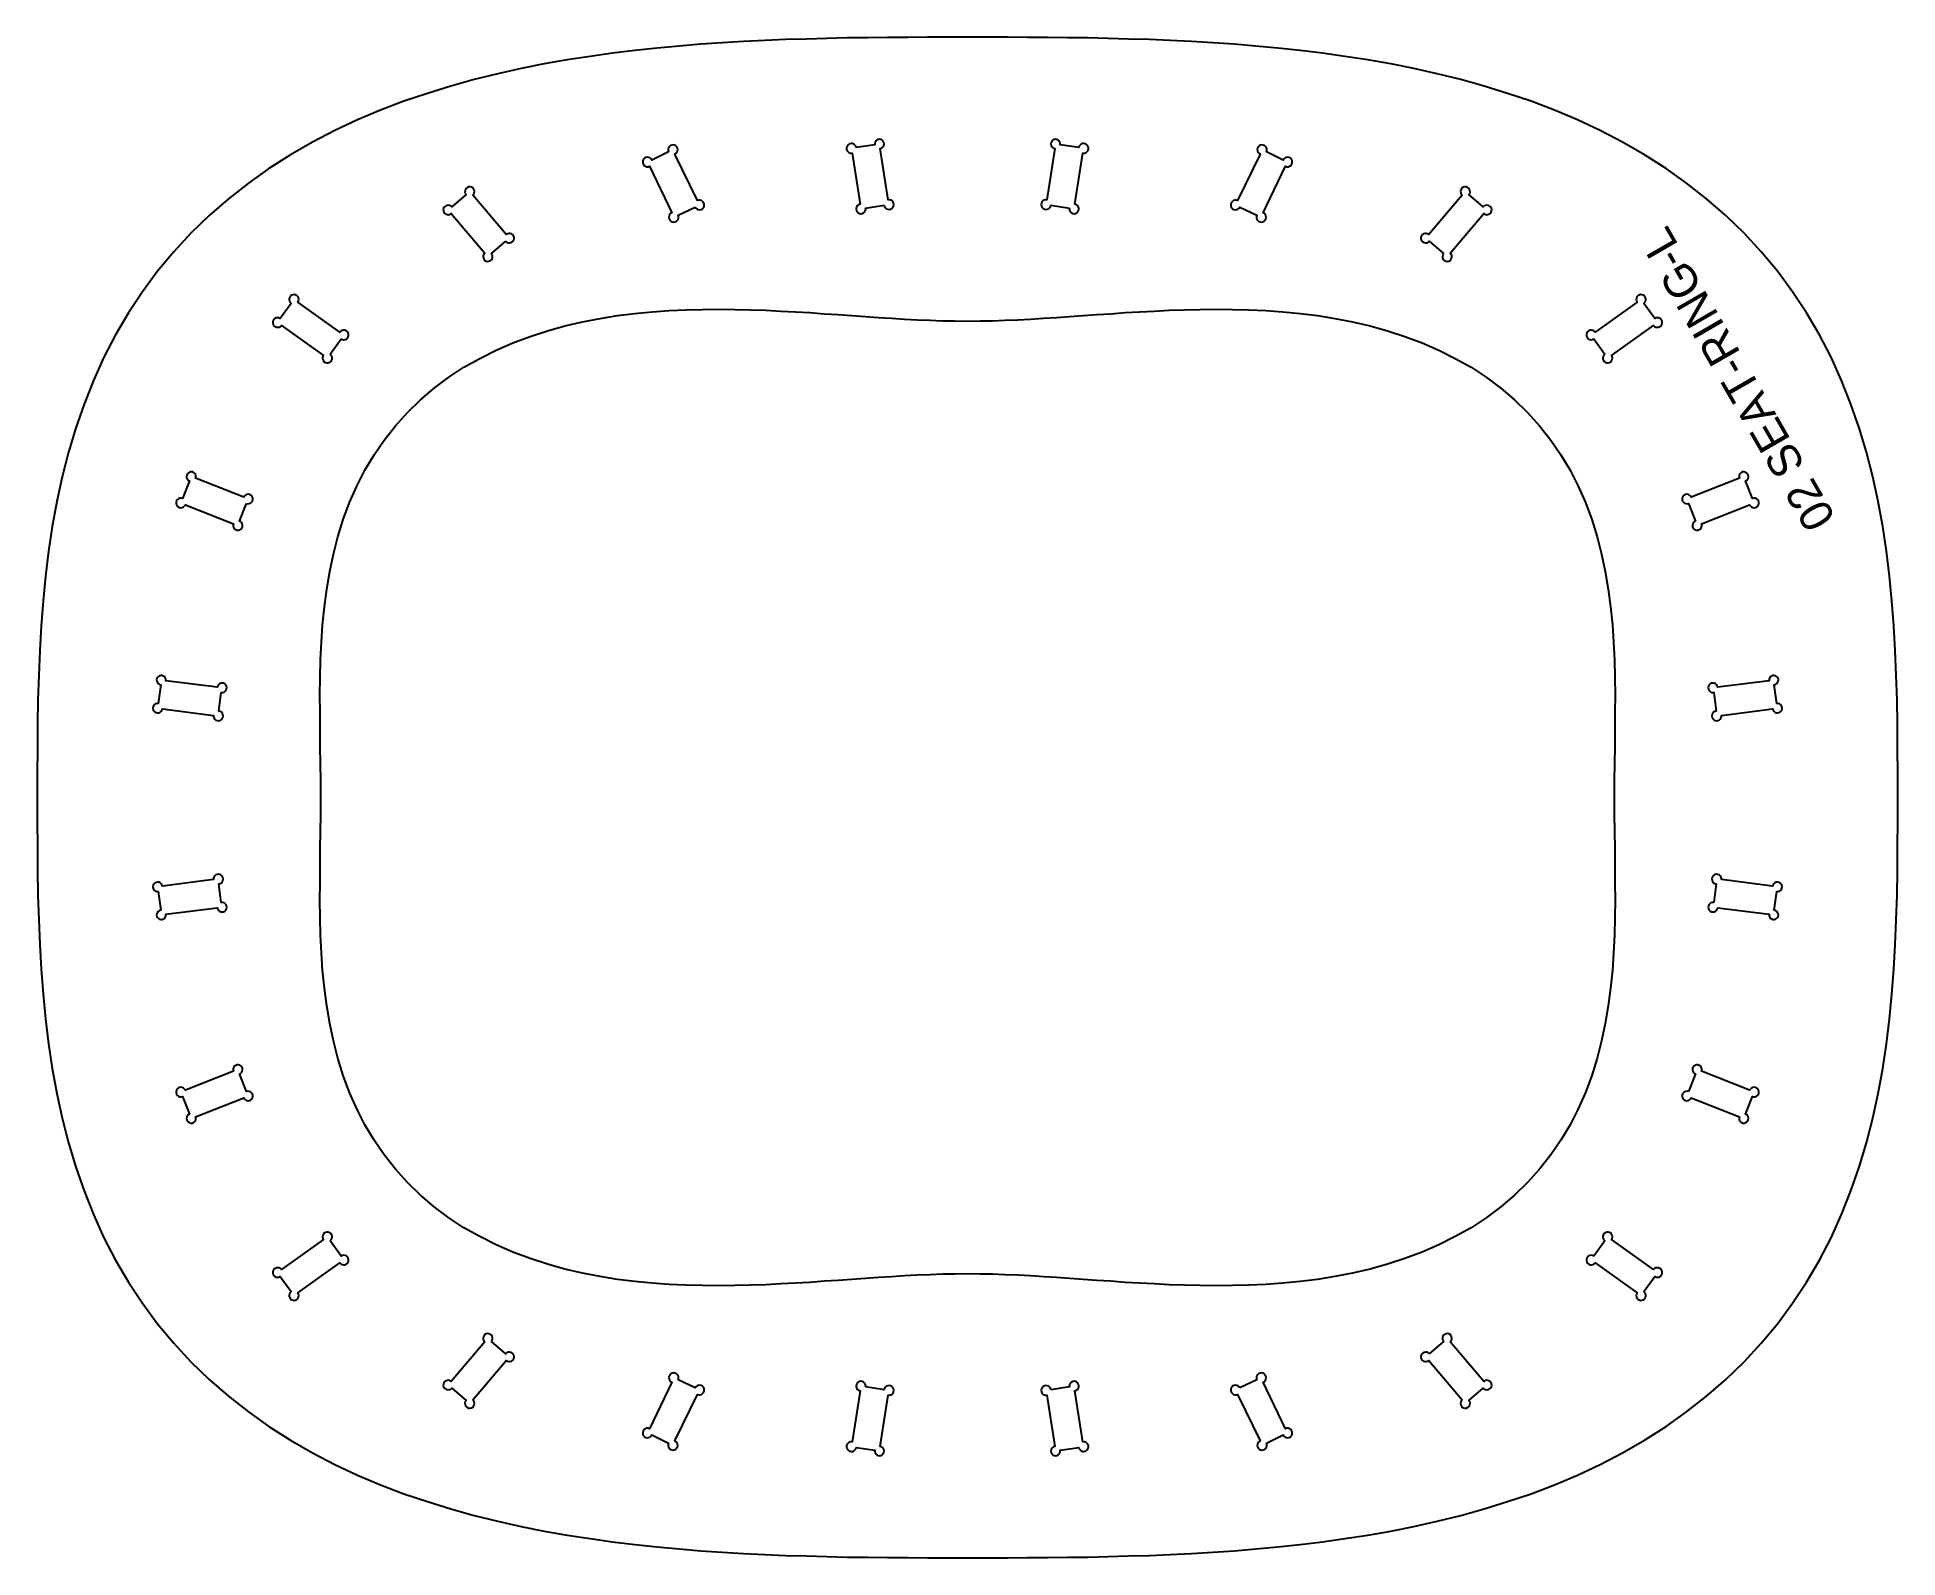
# Model space of a CAD drawing. Header units: millimetres. Extents: x 0 to 1246, y 0 to 1018.
import ezdxf
from ezdxf.enums import TextEntityAlignment as Align

# ---------------------------------------------------------------- set-up
doc = ezdxf.new("R2010")
doc.units = ezdxf.units.MM
doc.layers.add('CUT', color=1, linetype='Continuous')
doc.layers.add('ENGRAVE-LABEL', color=3, linetype='Continuous')

msp = doc.modelspace()

# ---------------------------------------------------------------- linework, layer by layer
at = {"layer": 'CUT'}
for points in [[(1246, 509), (1246, 525.3), (1245.9, 541.6), (1245.8, 558), (1245.5, 574.4), (1245, 590.9), (1244.3, 607.4), (1243.4, 624), (1242.1, 640.6), (1240.4, 657.2), (1238.4, 673.9), (1235.9, 690.5), (1232.8, 707.1), (1229.2, 723.7), (1225, 740.1), (1220.2, 756.4), (1214.6, 772.4), (1208.3, 788.2), (1201.3, 803.7), (1193.5, 818.8), (1184.9, 833.4), (1175.6, 847.6), (1165.5, 861.3), (1154.6, 874.4), (1143.1, 886.9), (1130.9, 898.7), (1118, 909.9), (1104.6, 920.4), (1090.8, 930.2), (1076.4, 939.3), (1061.7, 947.7), (1046.7, 955.5), (1031.4, 962.6), (1016, 969.1), (1000.4, 975.1), (984.7, 980.4), (969, 985.3), (953.3, 989.6), (937.6, 993.5), (922, 997), (906.5, 1000.1), (891.1, 1002.8), (875.8, 1005.2), (860.7, 1007.3), (845.7, 1009.1), (830.8, 1010.7), (816.1, 1012.1), (801.6, 1013.3), (787.2, 1014.3), (772.9, 1015.1), (758.8, 1015.8), (744.8, 1016.4), (730.9, 1016.8), (717.2, 1017.2), (703.5, 1017.5), (690, 1017.7), (676.5, 1017.8), (663.1, 1017.9), (649.7, 1018), (636.3, 1018), (623, 1018), (609.7, 1018), (596.3, 1018), (582.9, 1017.9), (569.5, 1017.8), (556, 1017.7), (542.5, 1017.5), (528.8, 1017.2), (515.1, 1016.8), (501.2, 1016.4), (487.2, 1015.8), (473.1, 1015.1), (458.8, 1014.3), (444.4, 1013.3), (429.9, 1012.1), (415.2, 1010.7), (400.3, 1009.1), (385.3, 1007.3), (370.2, 1005.2), (354.9, 1002.8), (339.5, 1000.1), (324, 997), (308.4, 993.5), (292.7, 989.6), (277, 985.3), (261.3, 980.4), (245.6, 975.1), (230, 969.1), (214.6, 962.6), (199.3, 955.5), (184.3, 947.7), (169.6, 939.3), (155.2, 930.2), (141.4, 920.4), (128, 909.9), (115.1, 898.7), (102.9, 886.9), (91.4, 874.4), (80.5, 861.3), (70.4, 847.6), (61.1, 833.4), (52.5, 818.8), (44.7, 803.7), (37.7, 788.2), (31.4, 772.4), (25.8, 756.4), (21, 740.1), (16.8, 723.7), (13.2, 707.1), (10.1, 690.5), (7.6, 673.9), (5.6, 657.2), (3.9, 640.6), (2.6, 624), (1.7, 607.4), (1, 590.9), (0.5, 574.4), (0.2, 558), (0.1, 541.6), (0, 525.3), (0, 509), (0, 492.7), (0.1, 476.4), (0.2, 460), (0.5, 443.6), (1, 427.1), (1.7, 410.6), (2.6, 394), (3.9, 377.4), (5.6, 360.8), (7.6, 344.1), (10.1, 327.5), (13.2, 310.9), (16.8, 294.3), (21, 277.9), (25.8, 261.6), (31.4, 245.6), (37.7, 229.8), (44.7, 214.3), (52.5, 199.2), (61.1, 184.6), (70.4, 170.4), (80.5, 156.7), (91.4, 143.6), (102.9, 131.1), (115.1, 119.3), (128, 108.1), (141.4, 97.6), (155.2, 87.8), (169.6, 78.7), (184.3, 70.3), (199.3, 62.5), (214.6, 55.4), (230, 48.9), (245.6, 42.9), (261.3, 37.6), (277, 32.7), (292.7, 28.4), (308.4, 24.5), (324, 21), (339.5, 17.9), (354.9, 15.2), (370.2, 12.8), (385.3, 10.7), (400.3, 8.9), (415.2, 7.3), (429.9, 5.9), (444.4, 4.7), (458.8, 3.7), (473.1, 2.9), (487.2, 2.2), (501.2, 1.6), (515.1, 1.2), (528.8, 0.8), (542.5, 0.5), (556, 0.3), (569.5, 0.2), (582.9, 0.1), (596.3, 0), (609.7, 0), (623, 0), (636.3, 0), (649.7, 0), (663.1, 0.1), (676.5, 0.2), (690, 0.3), (703.5, 0.5), (717.2, 0.8), (730.9, 1.2), (744.8, 1.6), (758.8, 2.2), (772.9, 2.9), (787.2, 3.7), (801.6, 4.7), (816.1, 5.9), (830.8, 7.3), (845.7, 8.9), (860.7, 10.7), (875.8, 12.8), (891.1, 15.2), (906.5, 17.9), (922, 21), (937.6, 24.5), (953.3, 28.4), (969, 32.7), (984.7, 37.6), (1000.4, 42.9), (1016, 48.9), (1031.4, 55.4), (1046.7, 62.5), (1061.7, 70.3), (1076.4, 78.7), (1090.8, 87.8), (1104.6, 97.6), (1118, 108.1), (1130.9, 119.3), (1143.1, 131.1), (1154.6, 143.6), (1165.5, 156.7), (1175.6, 170.4), (1184.9, 184.6), (1193.5, 199.2), (1201.3, 214.3), (1208.3, 229.8), (1214.6, 245.6), (1220.2, 261.6), (1225, 277.9), (1229.2, 294.3), (1232.8, 310.9), (1235.9, 327.5), (1238.4, 344.1), (1240.4, 360.8), (1242.1, 377.4), (1243.4, 394), (1244.3, 410.6), (1245, 427.1), (1245.5, 443.6), (1245.8, 460), (1245.9, 476.4), (1246, 492.7)], [(1056.1, 497.7), (1056.2, 486.3), (1056.4, 474.9), (1056.5, 463.4), (1056.6, 451.9), (1056.7, 440.3), (1056.5, 428.6), (1056.2, 416.9), (1055.7, 405.1), (1054.9, 393.3), (1053.7, 381.4), (1052.1, 369.6), (1050.1, 357.7), (1047.6, 346), (1044.6, 334.4), (1041, 322.9), (1036.8, 311.6), (1032, 300.6), (1026.5, 289.9), (1020.4, 279.6), (1013.6, 269.7), (1006.1, 260.2), (998, 251.2), (989.4, 242.8), (980.1, 235), (970.4, 227.7), (960.2, 221), (949.6, 215), (938.6, 209.5), (927.4, 204.6), (915.9, 200.3), (904.3, 196.6), (892.6, 193.3), (880.8, 190.6), (869.1, 188.3), (857.4, 186.4), (845.7, 185), (834.2, 183.8), (822.8, 183), (811.5, 182.5), (800.5, 182.2), (789.6, 182.1), (778.9, 182.2), (768.4, 182.4), (758.1, 182.8), (748, 183.3), (738.2, 183.8), (728.5, 184.4), (719, 185.1), (709.6, 185.7), (700.5, 186.4), (691.4, 187), (682.6, 187.6), (673.8, 188.2), (665.2, 188.7), (656.6, 189.1), (648.1, 189.5), (639.7, 189.8), (631.4, 189.9), (623, 190), (614.6, 189.9), (606.3, 189.8), (597.9, 189.5), (589.4, 189.1), (580.8, 188.7), (572.2, 188.2), (563.4, 187.6), (554.6, 187), (545.5, 186.4), (536.4, 185.7), (527, 185.1), (517.5, 184.4), (507.8, 183.8), (498, 183.3), (487.9, 182.8), (477.6, 182.4), (467.1, 182.2), (456.4, 182.1), (445.5, 182.2), (434.5, 182.5), (423.2, 183), (411.8, 183.8), (400.3, 185), (388.6, 186.4), (376.9, 188.3), (365.2, 190.6), (353.4, 193.3), (341.7, 196.6), (330.1, 200.3), (318.6, 204.6), (307.4, 209.5), (296.4, 215), (285.8, 221), (275.6, 227.7), (265.9, 235), (256.6, 242.8), (248, 251.2), (239.9, 260.2), (232.4, 269.7), (225.6, 279.6), (219.5, 289.9), (214, 300.6), (209.2, 311.6), (205, 322.9), (201.4, 334.4), (198.4, 346), (195.9, 357.7), (193.9, 369.6), (192.3, 381.4), (191.1, 393.3), (190.3, 405.1), (189.8, 416.9), (189.5, 428.6), (189.3, 440.3), (189.4, 451.9), (189.5, 463.4), (189.6, 474.9), (189.8, 486.3), (189.9, 497.7), (190, 509), (189.9, 520.3), (189.8, 531.7), (189.6, 543.1), (189.5, 554.6), (189.4, 566.1), (189.3, 577.7), (189.5, 589.4), (189.8, 601.1), (190.3, 612.9), (191.1, 624.7), (192.3, 636.6), (193.9, 648.4), (195.9, 660.3), (198.4, 672), (201.4, 683.6), (205, 695.1), (209.2, 706.4), (214, 717.4), (219.5, 728.1), (225.6, 738.4), (232.4, 748.3), (239.9, 757.8), (248, 766.8), (256.6, 775.2), (265.9, 783), (275.6, 790.3), (285.8, 797), (296.4, 803), (307.4, 808.5), (318.6, 813.4), (330.1, 817.7), (341.7, 821.4), (353.4, 824.7), (365.2, 827.4), (376.9, 829.7), (388.6, 831.6), (400.3, 833), (411.8, 834.2), (423.2, 835), (434.5, 835.5), (445.5, 835.8), (456.4, 835.9), (467.1, 835.8), (477.6, 835.6), (487.9, 835.2), (498, 834.7), (507.8, 834.2), (517.5, 833.6), (527, 832.9), (536.4, 832.3), (545.5, 831.6), (554.6, 831), (563.4, 830.4), (572.2, 829.8), (580.8, 829.3), (589.4, 828.9), (597.9, 828.5), (606.3, 828.2), (614.6, 828.1), (623, 828), (631.4, 828.1), (639.7, 828.2), (648.1, 828.5), (656.6, 828.9), (665.2, 829.3), (673.8, 829.8), (682.6, 830.4), (691.4, 831), (700.5, 831.6), (709.6, 832.3), (719, 832.9), (728.5, 833.6), (738.2, 834.2), (748, 834.7), (758.1, 835.2), (768.4, 835.6), (778.9, 835.8), (789.6, 835.9), (800.5, 835.8), (811.5, 835.5), (822.8, 835), (834.2, 834.2), (845.7, 833), (857.4, 831.6), (869.1, 829.7), (880.8, 827.4), (892.6, 824.7), (904.3, 821.4), (915.9, 817.7), (927.4, 813.4), (938.6, 808.5), (949.6, 803), (960.2, 797), (970.4, 790.3), (980.1, 783), (989.4, 775.2), (998, 766.8), (1006.1, 757.8), (1013.6, 748.3), (1020.4, 738.4), (1026.5, 728.1), (1032, 717.4), (1036.8, 706.4), (1041, 695.1), (1044.6, 683.6), (1047.6, 672), (1050.1, 660.3), (1052.1, 648.4), (1053.7, 636.6), (1054.9, 624.7), (1055.7, 612.9), (1056.2, 601.1), (1056.5, 589.4), (1056.7, 577.7), (1056.6, 566.1), (1056.5, 554.6), (1056.4, 543.1), (1056.2, 531.7), (1056.1, 520.3), (1056, 509)]]:
    msp.add_lwpolyline(points, close=True, dxfattribs=at)
for points in [[(567.2, 905.5, 2.414214), (569.9, 909.2), (564.5, 943.4, 2.414214), (560.9, 946), (548.4, 944.1, 2.414214), (545.7, 940.4), (551.1, 906.2, 2.414214), (554.8, 903.6)], [(691.2, 903.6, 2.414214), (694.9, 906.2), (700.3, 940.4, 2.414214), (697.6, 944.1), (685.1, 946, 2.414214), (681.5, 943.4), (676.1, 909.2, 2.414214), (678.8, 905.5)], [(440.6, 904.3, 2.414214), (442.1, 908.6), (427.1, 939.8, 2.414214), (422.8, 941.3), (411.5, 935.8, 2.414214), (410, 931.6), (424.9, 900.4, 2.414214), (429.2, 898.8)], [(816.8, 898.8, 2.414214), (821.1, 900.4), (836, 931.6, 2.414214), (834.5, 935.8), (823.2, 941.3, 2.414214), (818.9, 939.8), (803.9, 908.6, 2.414214), (805.4, 904.3)], [(313.8, 881.4, 2.414214), (314.1, 885.9), (291.7, 912.2, 2.414214), (287.2, 912.6), (277.6, 904.4, 2.414214), (277.2, 899.9), (299.7, 873.5, 2.414214), (304.2, 873.2)], [(941.8, 873.2, 2.414214), (946.3, 873.5), (968.8, 899.9, 2.414214), (968.4, 904.4), (958.8, 912.6, 2.414214), (954.3, 912.2), (931.9, 885.9, 2.414214), (932.2, 881.4)], [(203.5, 816, 2.414214), (202.7, 820.5), (174.6, 840.6, 2.414214), (170.1, 839.8), (162.8, 829.6, 2.414214), (163.5, 825.1), (191.7, 805, 2.414214), (196.2, 805.8)], [(1049.8, 805.8, 2.414214), (1054.3, 805), (1082.5, 825.1, 2.414214), (1083.2, 829.6), (1075.9, 839.8, 2.414214), (1071.4, 840.6), (1043.3, 820.5, 2.414214), (1042.5, 816)], [(140.1, 705.9, 2.414214), (138.3, 710), (106.1, 722.7, 2.414214), (102, 720.9), (97.4, 709.2, 2.414214), (99.2, 705), (131.4, 692.3, 2.414214), (135.5, 694.1)], [(1110.5, 694.1, 2.414214), (1114.6, 692.3), (1146.8, 705, 2.414214), (1148.6, 709.2), (1144, 720.9, 2.414214), (1139.9, 722.7), (1107.7, 710, 2.414214), (1105.9, 705.9)], [(123.3, 579.3, 2.414214), (120.6, 582.9), (86.2, 587.2, 2.414214), (82.7, 584.5), (81.1, 572, 2.414214), (83.8, 568.4), (118.1, 564, 2.414214), (121.7, 566.8)], [(1124.3, 566.8, 2.414214), (1127.9, 564), (1162.2, 568.4, 2.414214), (1164.9, 572), (1163.3, 584.5, 2.414214), (1159.8, 587.2), (1125.4, 582.9, 2.414214), (1122.7, 579.3)], [(121.7, 451.2, 2.414214), (118.1, 454), (83.8, 449.6, 2.414214), (81.1, 446), (82.7, 433.5, 2.414214), (86.2, 430.8), (120.6, 435.1, 2.414214), (123.3, 438.7)], [(1122.7, 438.7, 2.414214), (1125.4, 435.1), (1159.8, 430.8, 2.414214), (1163.3, 433.5), (1164.9, 446, 2.414214), (1162.2, 449.6), (1127.9, 454, 2.414214), (1124.3, 451.2)], [(135.5, 323.9, 2.414214), (131.4, 325.7), (99.2, 313, 2.414214), (97.4, 308.8), (102, 297.1, 2.414214), (106.1, 295.3), (138.3, 308, 2.414214), (140.1, 312.1)], [(1105.9, 312.1, 2.414214), (1107.7, 308), (1139.9, 295.3, 2.414214), (1144, 297.1), (1148.6, 308.8, 2.414214), (1146.8, 313), (1114.6, 325.7, 2.414214), (1110.5, 323.9)], [(196.2, 212.2, 2.414214), (191.7, 213), (163.5, 192.9, 2.414214), (162.8, 188.4), (170.1, 178.2, 2.414214), (174.6, 177.4), (202.7, 197.5, 2.414214), (203.5, 202)], [(1042.5, 202, 2.414214), (1043.3, 197.5), (1071.4, 177.4, 2.414214), (1075.9, 178.2), (1083.2, 188.4, 2.414214), (1082.5, 192.9), (1054.3, 213, 2.414214), (1049.8, 212.2)], [(304.2, 144.8, 2.414214), (299.7, 144.5), (277.2, 118.1, 2.414214), (277.6, 113.6), (287.2, 105.4, 2.414214), (291.7, 105.8), (314.1, 132.1, 2.414214), (313.8, 136.6)], [(932.2, 136.6, 2.414214), (931.9, 132.1), (954.3, 105.8, 2.414214), (958.8, 105.4), (968.4, 113.6, 2.414214), (968.8, 118.1), (946.3, 144.5, 2.414214), (941.8, 144.8)], [(429.2, 119.2, 2.414214), (424.9, 117.6), (410, 86.4, 2.414214), (411.5, 82.2), (422.8, 76.7, 2.414214), (427.1, 78.2), (442.1, 109.4, 2.414214), (440.6, 113.7)], [(554.8, 114.4, 2.414214), (551.1, 111.8), (545.7, 77.6, 2.414214), (548.4, 73.9), (560.9, 72, 2.414214), (564.5, 74.6), (569.9, 108.8, 2.414214), (567.2, 112.5)], [(678.8, 112.5, 2.414214), (676.1, 108.8), (681.5, 74.6, 2.414214), (685.1, 72), (697.6, 73.9, 2.414214), (700.3, 77.6), (694.9, 111.8, 2.414214), (691.2, 114.4)], [(805.4, 113.7, 2.414214), (803.9, 109.4), (818.9, 78.2, 2.414214), (823.2, 76.7), (834.5, 82.2, 2.414214), (836, 86.4), (821.1, 117.6, 2.414214), (816.8, 119.2)]]:
    msp.add_lwpolyline(points, format="xyb", close=True, dxfattribs=at)

# ---------------------------------------------------------------- texts
at = {"layer": 'ENGRAVE-LABEL'}
msp.add_text('02 SEAT-RING-L', height=22, rotation=120, dxfattribs=at).set_placement((1138.6, 788.9), align=Align.MIDDLE_CENTER)

doc.saveas('drawing.dxf')
